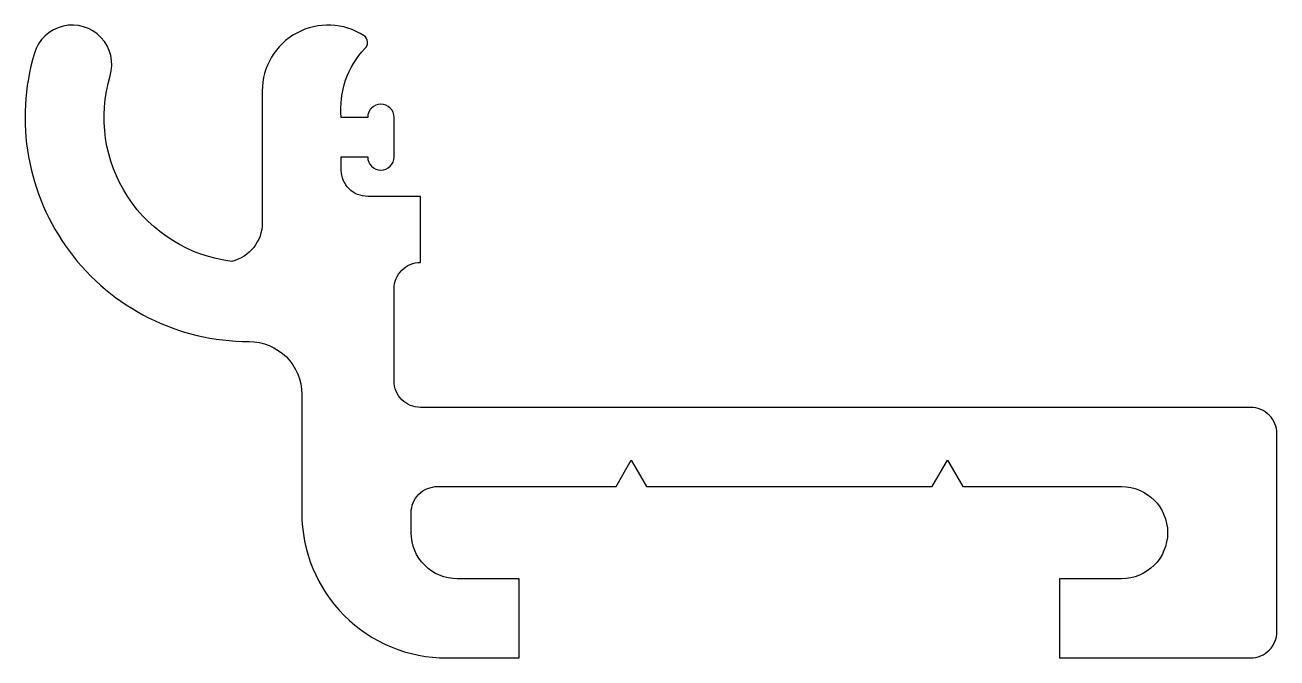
# Model space of a CAD drawing. Extents: x 229 to 276.5, y 239.6 to 263.6.
import ezdxf

# ---------------------------------------------------------------- set-up
doc = ezdxf.new("R2010")
doc.units = 0
doc.layers.add('ANA', color=220, linetype='CONTINUOUS')

msp = doc.modelspace()

# ---------------------------------------------------------------- linework, layer by layer
at = {"layer": 'ANA'}
msp.add_lwpolyline([(244.05, 249.107, -0.414214), (243.05, 250.107), (243.05, 253.607, -0.414214), (244.05, 254.607), (244.05, 257.107), (242.05, 257.107, -0.414214), (241.05, 258.107), (241.05, 258.607), (242.05, 258.607, 1), (243.05, 258.607), (243.05, 260.107, 1), (242.05, 260.107), (241.05, 260.107, -0.217849), (241.945, 262.723, 0.500455), (241.913, 263.202, 0.595267), (238.05, 261.107), (238.05, 256.107, -0.348341), (236.892, 254.646, -0.464876), (232.279, 261.678, 1), (229.404, 262.535, 0.501863), (237.55, 251.607, -0.414214), (239.55, 249.607), (239.55, 245.107, 0.414214), (245.05, 239.607), (247.8, 239.607), (247.8, 242.607), (245.45, 242.607, -0.414214), (243.7, 244.357), (243.7, 245.107, -0.414214), (244.7, 246.107), (251.472, 246.107), (252.05, 247.107), (252.627, 246.107), (263.472, 246.107), (264.05, 247.107), (264.627, 246.107), (270.65, 246.107, -1), (270.65, 242.607), (268.3, 242.607), (268.3, 239.607), (275.55, 239.607, 0.414214), (276.55, 240.607), (276.55, 248.107, 0.414214), (275.55, 249.107)], format="xyb", close=True, dxfattribs=at)
msp.add_arc((237.55, 260.107), 8.5, 319.6798, 319.8808, dxfattribs=at)

doc.saveas('drawing.dxf')
